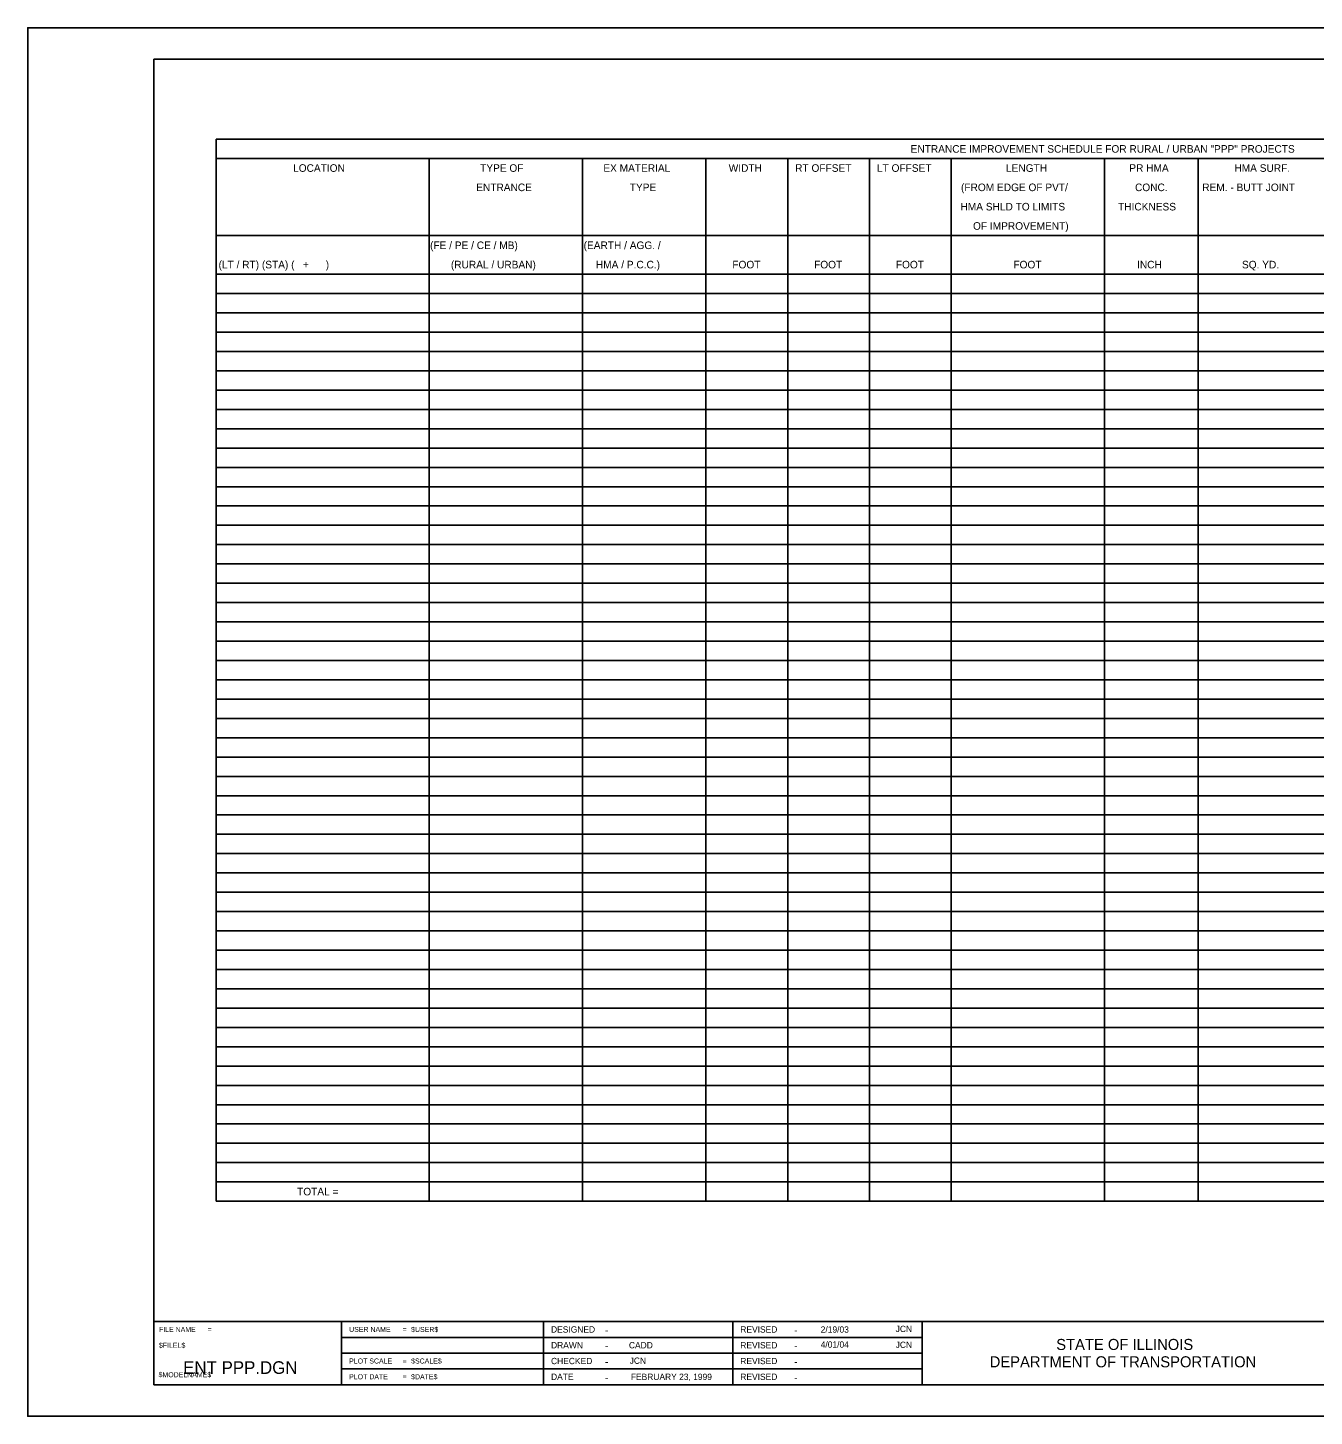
# Model space of a CAD drawing. Extents: x 70369 to 72409, y 70348 to 70788.
# Drawn here: x 71729.5 to 72137.3, y 70348 to 70788 of the extents above; entities that cross this region are included whole.
import ezdxf

# ---------------------------------------------------------------- set-up
doc = ezdxf.new("R2010")
doc.units = 0
for name, color, linetype in [('Alignment_PR_50 Scale Notation', 7, 'Continuous'), ('Design_PR_Roadway Notes', 7, 'Continuous'), ('Level 48', 7, 'Continuous'), ('Sheets_50 Reference Boundary', 7, 'Continuous'), ('Sheets_General Details', 7, 'Continuous'), ('Sheets_Printer Plotting Border', 7, 'Continuous'), ('Utilities_PR_Notes', 7, 'Continuous')]:
    doc.layers.add(name, color=color, linetype=linetype)

msp = doc.modelspace()

# ---------------------------------------------------------------- linework, layer by layer
at = {"layer": 'Design_PR_Roadway Notes'}
msp.add_line((71789.74, 70752.77), (71789.74, 70752.77), dxfattribs=at)
msp.add_line((71789.74, 70752.77), (71789.74, 70752.77), dxfattribs=at)
at = {"layer": 'Level 48'}
msp.add_lwpolyline([(71729.46, 70788.04), (72409.46, 70788.04), (72409.46, 70348.04), (71729.46, 70348.04)], close=True, dxfattribs=at)
at = {"layer": 'Sheets_50 Reference Boundary'}
msp.add_lwpolyline([(71769.46, 70778.04), (72399.46, 70778.04), (72399.46, 70378.04), (71769.46, 70378.04)], close=True, dxfattribs=at)
at = {"layer": 'Sheets_General Details'}
for p, q in [((71729.46, 70788.04), (71729.46, 70348.04)), ((72409.46, 70788.04), (71729.46, 70788.04)), ((71769.46, 70378.04), (72399.46, 70378.04)), ((71828.95, 70378.04), (71828.95, 70358.04)), ((71892.95, 70378.04), (71892.95, 70358.04)), ((71952.95, 70378.04), (71952.95, 70358.04)), ((72012.95, 70378.04), (72012.95, 70358.04)), ((71828.95, 70373.04), (72012.95, 70373.04)), ((71828.95, 70368.04), (72012.95, 70368.04)), ((71828.95, 70363.04), (72012.95, 70363.04)), ((72409.46, 70348.04), (71729.46, 70348.04))]:
    msp.add_line(p, q, dxfattribs=at)
msp.add_lwpolyline([(71769.46, 70778.04), (72399.46, 70778.04), (72399.46, 70358.04), (71769.46, 70358.04)], close=True, dxfattribs=at)
at = {"layer": 'Sheets_Printer Plotting Border'}
msp.add_lwpolyline([(71729.46, 70348.04), (72409.46, 70348.04), (72409.46, 70788.04), (71729.46, 70788.04)], close=True, dxfattribs=at)
at = {"layer": 'Utilities_PR_Notes'}
for p, q in [((71789.2, 70416.17), (71789.2, 70752.77)), ((71789.2, 70752.77), (72377.8, 70752.77)), ((71789.2, 70746.65), (72377.8, 70746.65)), ((71856.7, 70416.17), (71856.7, 70746.65)), ((71905.3, 70416.17), (71905.3, 70746.65)), ((71944.45, 70416.17), (71944.45, 70746.65)), ((71970.37, 70416.17), (71970.37, 70746.65)), ((71996.29, 70416.17), (71996.29, 70746.65)), ((72022.21, 70416.17), (72022.21, 70746.65)), ((72070.81, 70416.17), (72070.81, 70746.65)), ((72100.51, 70416.17), (72100.51, 70746.65)), ((71789.2, 70722.17), (72377.8, 70722.17)), ((71789.2, 70709.93), (72377.8, 70709.93)), ((71789.2, 70703.81), (72377.8, 70703.81)), ((71789.2, 70697.69), (72377.8, 70697.69)), ((71789.2, 70691.57), (72377.8, 70691.57)), ((71789.2, 70685.45), (72377.8, 70685.45)), ((71789.2, 70679.33), (72377.8, 70679.33)), ((71789.2, 70673.21), (72377.8, 70673.21)), ((71789.2, 70667.09), (72377.8, 70667.09)), ((71789.2, 70660.97), (72377.8, 70660.97)), ((71789.2, 70654.85), (72377.8, 70654.85)), ((71789.2, 70648.73), (72377.8, 70648.73)), ((71789.2, 70642.61), (72377.8, 70642.61)), ((71789.2, 70636.49), (72377.8, 70636.49)), ((71789.2, 70630.37), (72377.8, 70630.37)), ((71789.2, 70624.25), (72377.8, 70624.25)), ((71789.2, 70618.13), (72377.8, 70618.13)), ((71789.2, 70612.01), (72377.8, 70612.01)), ((71789.2, 70605.89), (72377.8, 70605.89)), ((71789.2, 70599.77), (72377.8, 70599.77)), ((71789.2, 70593.65), (72377.8, 70593.65)), ((71789.2, 70587.53), (72377.8, 70587.53)), ((71789.2, 70581.41), (72377.8, 70581.41)), ((71789.2, 70575.29), (72377.8, 70575.29)), ((71789.2, 70569.17), (72377.8, 70569.17)), ((71789.2, 70563.05), (72377.8, 70563.05)), ((71789.2, 70556.93), (72377.8, 70556.93)), ((71789.2, 70550.81), (72377.8, 70550.81)), ((71789.2, 70544.69), (72377.8, 70544.69)), ((71789.2, 70538.57), (72377.8, 70538.57)), ((71789.2, 70532.45), (72377.8, 70532.45)), ((71789.2, 70526.33), (72377.8, 70526.33)), ((71789.2, 70520.21), (72377.8, 70520.21)), ((71789.2, 70514.09), (72377.8, 70514.09)), ((71789.2, 70507.97), (72377.8, 70507.97)), ((71789.2, 70501.85), (72377.8, 70501.85)), ((71789.2, 70495.73), (72377.8, 70495.73)), ((71789.2, 70489.61), (72377.8, 70489.61)), ((71789.2, 70483.49), (72377.8, 70483.49)), ((71789.2, 70477.37), (72377.8, 70477.37)), ((71789.2, 70471.25), (72377.8, 70471.25)), ((71789.2, 70465.13), (72377.8, 70465.13)), ((71789.2, 70459.01), (72377.8, 70459.01)), ((71789.2, 70452.89), (72377.8, 70452.89)), ((71789.2, 70446.77), (72377.8, 70446.77)), ((71789.2, 70440.65), (72377.8, 70440.65)), ((71789.2, 70434.53), (72377.8, 70434.53)), ((71789.2, 70428.41), (72377.8, 70428.41)), ((71789.2, 70422.29), (72377.8, 70422.29)), ((71789.2, 70416.17), (72377.8, 70416.17))]:
    msp.add_line(p, q, dxfattribs=at)

# ---------------------------------------------------------------- texts
at = {"layer": 'Alignment_PR_50 Scale Notation'}
for s, p in [('ENTRANCE IMPROVEMENT SCHEDULE FOR RURAL / URBAN "PPP" PROJECTS', (72009.34, 70748.45)), ('LOCATION', (71813.58, 70742.39)), ('TYPE OF', (71872.88, 70742.39)), ('EX MATERIAL', (71911.93, 70742.39)), ('WIDTH', (71951.67, 70742.39)), ('RT OFFSET', (71972.74, 70742.39)), ('LT OFFSET', (71998.66, 70742.39)), ('LENGTH', (72039.57, 70742.39)), ('PR HMA', (72078.67, 70742.39)), ('HMA SURF.', (72111.98, 70742.39)), ('ENTRANCE', (71871.63, 70736.27)), ('TYPE', (71920.31, 70736.27)), ('(FROM EDGE OF PVT/', (72025.31, 70736.27)), ('CONC.', (72080.47, 70736.27)), ('REM. - BUTT JOINT', (72101.79, 70736.27)), ('HMA SHLD TO LIMITS', (72025.15, 70730.15)), ('THICKNESS', (72075.1, 70730.15)), ('OF IMPROVEMENT)', (72029.12, 70724.03)), ('(FE / PE / CE / MB) ', (71857, 70717.91)), ('(EARTH / AGG. / ', (71905.68, 70717.91)), ('(LT / RT) (STA) (   +      )', (71789.96, 70711.79)), ('(RURAL / URBAN)', (71863.61, 70711.79)), (' HMA / P.C.C.)', (71908.68, 70711.79)), ('FOOT', (71952.82, 70711.79)), ('FOOT', (71978.74, 70711.79)), ('FOOT', (72004.66, 70711.79)), ('FOOT', (72041.92, 70711.79)), ('INCH', (72081.12, 70711.79)), ('SQ. YD.', (72114.38, 70711.79)), ('TOTAL =', (71814.85, 70418.03))]:
    msp.add_text(s, height=2.4, dxfattribs=at).set_placement(p)
at = {"layer": 'Sheets_General Details'}
for s, p in [('FILE NAME', (71771.06, 70374.74)), ('=', (71786.51, 70374.74)), ('USER NAME', (71831.35, 70374.74)), ('=', (71848.31, 70374.74)), ('$USER$', (71850.99, 70374.74)), ('$FILEL$', (71771.06, 70369.74)), ('PLOT SCALE', (71831.35, 70364.74)), ('=', (71848.31, 70364.74)), ('$SCALE$', (71850.99, 70364.74)), ('$MODELNAME$', (71770.93, 70360.4)), ('PLOT DATE', (71831.35, 70359.74)), ('=', (71848.31, 70359.74)), ('$DATE$', (71850.99, 70359.74))]:
    msp.add_text(s, height=1.6, rotation=360, dxfattribs=at).set_placement(p)
for s, height, p in [('DESIGNED', 2, (71895.35, 70374.54)), ('-', 2.4, (71912.43, 70374.14)), ('REVISED', 2, (71955.35, 70374.54)), ('-', 2.4, (71972.43, 70374.14)), ('2/19/03', 2, (71980.84, 70374.51)), ('JCN', 2, (72004.6, 70374.71)), ('DRAWN', 2, (71895.35, 70369.54)), ('-', 2.4, (71912.43, 70369.14)), ('CADD', 2, (71920.03, 70369.54)), ('REVISED', 2, (71955.35, 70369.54)), ('-', 2.4, (71972.43, 70369.14)), ('4/01/04', 2, (71980.84, 70369.76)), ('JCN', 2, (72004.6, 70369.68)), ('STATE OF ILLINOIS', 3.5, (72055.49, 70369.04)), ('ENT PPP.DGN', 4, (71778.72, 70361.46)), ('CHECKED', 2, (71895.35, 70364.54)), ('-', 2.4, (71912.43, 70364.14)), ('JCN', 2, (71920.27, 70364.64)), ('REVISED', 2, (71955.35, 70364.54)), ('-', 2.4, (71972.43, 70364.14)), ('DEPARTMENT OF TRANSPORTATION', 3.5, (72034.4, 70363.54)), ('DATE', 2, (71895.35, 70359.54)), ('FEBRUARY 23, 1999', 1.9995, (71920.65, 70359.53)), ('REVISED', 2, (71955.35, 70359.54)), ('-', 2.4, (71912.43, 70359.14)), ('-', 2.4, (71972.43, 70359.14))]:
    msp.add_text(s, height=height, dxfattribs=at).set_placement(p)

doc.saveas('drawing.dxf')
